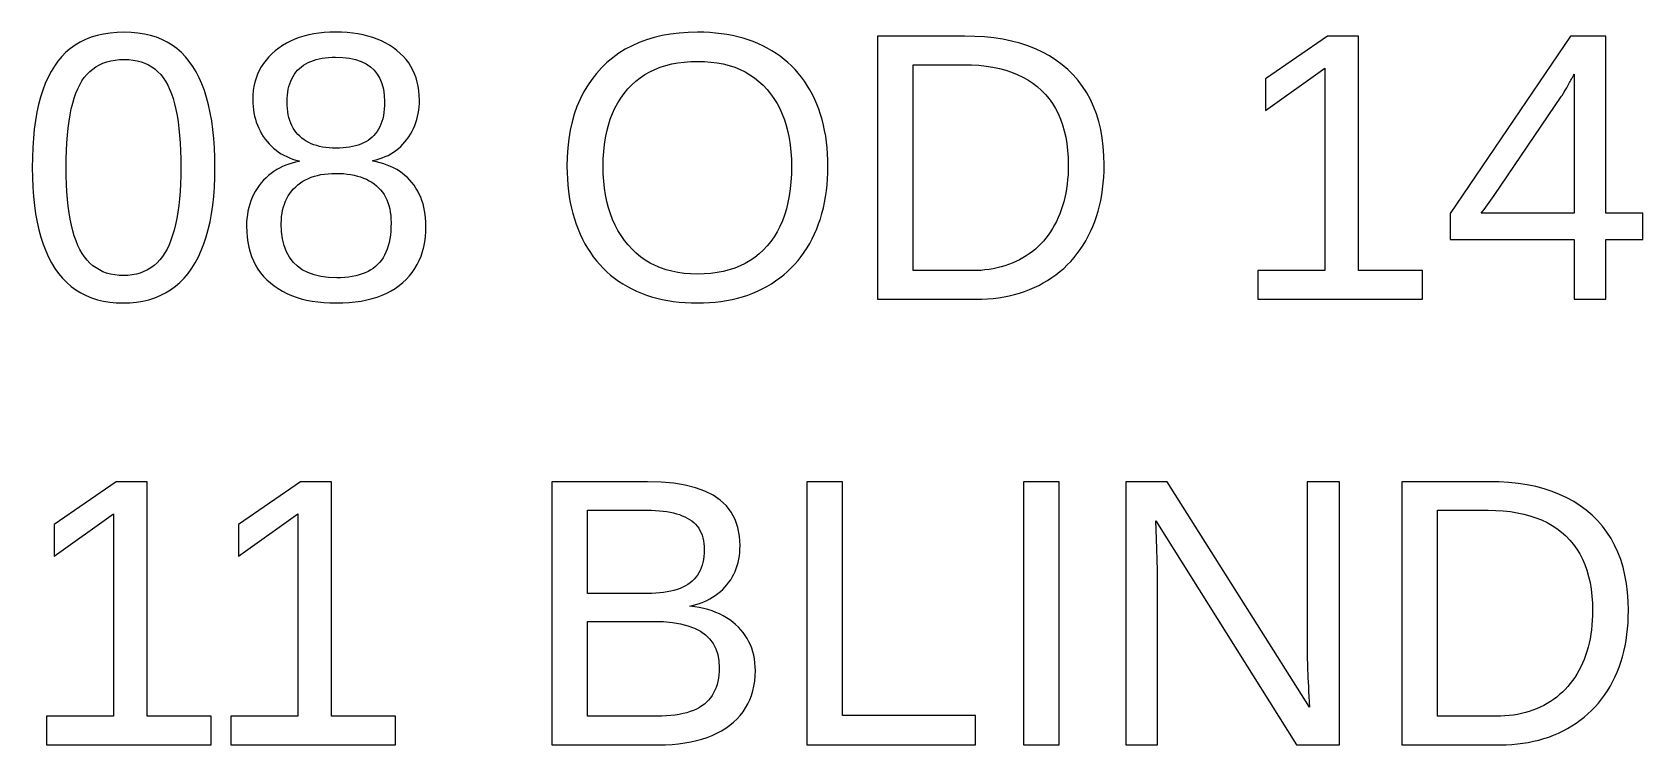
# Model space of a CAD drawing. Extents: x -27 to 133, y -77 to 15.
# Drawn here: x 33.53 to 43.18, y -25.49 to -21.22 of the extents above; entities that cross this region are included whole.
import ezdxf

# ---------------------------------------------------------------- set-up
doc = ezdxf.new("R2010")
doc.units = 0
doc.layers.get('0').update_dxf_attribs({"linetype": 'CONTINUOUS'})

msp = doc.modelspace()

# ---------------------------------------------------------------- linework, layer by layer
for points in [[(34.113, -22.8401), (34.1524, -22.8364), (34.1903, -22.8302), (34.2267, -22.8216), (34.2614, -22.8105), (34.2946, -22.797), (34.3263, -22.781), (34.3563, -22.7625), (34.3848, -22.7416), (34.4117, -22.7182), (34.4371, -22.6923), (34.4609, -22.664), (34.4831, -22.6332), (34.5037, -22.6001), (34.5227, -22.5647), (34.54, -22.5272), (34.5556, -22.4874), (34.5697, -22.4455), (34.582, -22.4013), (34.5927, -22.3549), (34.6018, -22.3063), (34.6092, -22.2555), (34.615, -22.2024), (34.6191, -22.1472), (34.6216, -22.0898), (34.6224, -22.0301), (34.6216, -21.9695), (34.6193, -21.9112), (34.6153, -21.8552), (34.6099, -21.8015), (34.6028, -21.7502), (34.5942, -21.7013), (34.584, -21.6546), (34.5722, -21.6103), (34.5589, -21.5683), (34.544, -21.5286), (34.5275, -21.4913), (34.5094, -21.4563), (34.4898, -21.4237), (34.4686, -21.3934), (34.4456, -21.3655), (34.4208, -21.3401), (34.3944, -21.317), (34.3662, -21.2964), (34.3363, -21.2783), (34.3047, -21.2625), (34.2713, -21.2492), (34.2363, -21.2383), (34.1994, -21.2298), (34.1609, -21.2237), (34.1206, -21.2201), (34.0786, -21.2189), (34.0355, -21.2201), (33.9941, -21.2237), (33.9546, -21.2297), (33.9169, -21.2381), (33.8811, -21.2488), (33.847, -21.262), (33.8148, -21.2776), (33.7844, -21.2956), (33.7558, -21.316), (33.729, -21.3387), (33.704, -21.3639), (33.6809, -21.3915), (33.6596, -21.4214), (33.64, -21.4538), (33.6219, -21.4885), (33.6055, -21.5257), (33.5906, -21.5653), (33.5772, -21.6073), (33.5655, -21.6517), (33.5553, -21.6986), (33.5466, -21.7478), (33.5396, -21.7994), (33.5341, -21.8535), (33.5301, -21.9099), (33.5278, -21.9688), (33.527, -22.0301), (33.5278, -22.0901), (33.5302, -22.1478), (33.5343, -22.2033), (33.5399, -22.2565), (33.5472, -22.3075), (33.5561, -22.3562), (33.5666, -22.4027), (33.5787, -22.4469), (33.5924, -22.4889), (33.6078, -22.5286), (33.6247, -22.5661), (33.6433, -22.6013), (33.6635, -22.6343), (33.6853, -22.6649), (33.7087, -22.6931), (33.7337, -22.7188), (33.7603, -22.7421), (33.7885, -22.7629), (33.8184, -22.7813), (33.8498, -22.7972), (33.8828, -22.8107), (33.9174, -22.8217), (33.9536, -22.8303), (33.9915, -22.8364), (34.0309, -22.8401), (34.0719, -22.8413)], [(35.389, -22.8406), (35.4268, -22.8384), (35.4632, -22.8348), (35.4981, -22.8298), (35.5316, -22.8233), (35.5637, -22.8153), (35.5943, -22.8059), (35.6235, -22.7951), (35.6513, -22.7829), (35.6776, -22.7691), (35.7026, -22.754), (35.726, -22.7374), (35.7481, -22.7194), (35.7686, -22.7), (35.7875, -22.6795), (35.8048, -22.6579), (35.8204, -22.6352), (35.8343, -22.6113), (35.8466, -22.5863), (35.8573, -22.5601), (35.8663, -22.5328), (35.8737, -22.5044), (35.8795, -22.4748), (35.8836, -22.4441), (35.886, -22.4122), (35.8869, -22.3792), (35.8864, -22.3556), (35.8849, -22.3326), (35.8824, -22.3102), (35.8789, -22.2884), (35.8744, -22.2673), (35.869, -22.2467), (35.8625, -22.2268), (35.8551, -22.2075), (35.8466, -22.1888), (35.8372, -22.1707), (35.8268, -22.1532), (35.8153, -22.1364), (35.8029, -22.1202), (35.7896, -22.1047), (35.7755, -22.0902), (35.7606, -22.0766), (35.7449, -22.0639), (35.7285, -22.0522), (35.7112, -22.0414), (35.6931, -22.0316), (35.6742, -22.0227), (35.6546, -22.0147), (35.6341, -22.0076), (35.6129, -22.0015), (35.5908, -21.9963), (35.568, -21.9921), (35.568, -21.9876), (35.5876, -21.9832), (35.6066, -21.9779), (35.625, -21.9717), (35.6427, -21.9646), (35.6597, -21.9567), (35.6761, -21.9479), (35.6918, -21.9381), (35.707, -21.9275), (35.7214, -21.916), (35.7352, -21.9036), (35.7484, -21.8904), (35.7609, -21.8762), (35.7727, -21.8612), (35.7838, -21.8455), (35.794, -21.8293), (35.8033, -21.8128), (35.8118, -21.7959), (35.8193, -21.7786), (35.826, -21.7608), (35.8317, -21.7426), (35.8366, -21.7241), (35.8406, -21.7051), (35.8437, -21.6857), (35.8459, -21.6659), (35.8473, -21.6457), (35.8477, -21.6251), (35.8469, -21.5968), (35.8445, -21.5694), (35.8405, -21.5429), (35.8349, -21.5174), (35.8278, -21.4927), (35.819, -21.469), (35.8086, -21.4462), (35.7966, -21.4243), (35.7831, -21.4033), (35.7679, -21.3833), (35.7512, -21.3641), (35.7328, -21.3459), (35.7129, -21.3285), (35.6915, -21.3123), (35.6691, -21.2974), (35.6454, -21.2838), (35.6206, -21.2714), (35.5947, -21.2604), (35.5676, -21.2507), (35.5393, -21.2422), (35.5098, -21.2351), (35.4793, -21.2293), (35.4475, -21.2247), (35.4146, -21.2215), (35.3805, -21.2195), (35.3453, -21.2189), (35.3109, -21.2196), (35.2776, -21.2215), (35.2454, -21.2248), (35.2143, -21.2295), (35.1842, -21.2354), (35.1553, -21.2427), (35.1275, -21.2513), (35.1007, -21.2613), (35.075, -21.2725), (35.0505, -21.2851), (35.027, -21.299), (35.0046, -21.3142), (34.9833, -21.3308), (34.9634, -21.3484), (34.945, -21.3668), (34.9283, -21.3861), (34.9131, -21.4061), (34.8996, -21.427), (34.8876, -21.4486), (34.8772, -21.4711), (34.8685, -21.4943), (34.8613, -21.5184), (34.8557, -21.5433), (34.8517, -21.569), (34.8493, -21.5955), (34.8485, -21.6228), (34.8489, -21.6434), (34.8503, -21.6636), (34.8525, -21.6835), (34.8556, -21.7028), (34.8595, -21.7218), (34.8644, -21.7404), (34.8701, -21.7586), (34.8767, -21.7763), (34.8842, -21.7937), (34.8925, -21.8106), (34.9018, -21.8271), (34.9119, -21.8432), (34.9229, -21.8589), (34.9347, -21.874), (34.9471, -21.8882), (34.9601, -21.9016), (34.9738, -21.9142), (34.9882, -21.9259), (35.0032, -21.9368), (35.0188, -21.9469), (35.035, -21.9562), (35.052, -21.9646), (35.0695, -21.9721), (35.0877, -21.9789), (35.1065, -21.9848), (35.126, -21.9898), (35.126, -21.9943), (35.1051, -21.9982), (35.0848, -22.0031), (35.0651, -22.009), (35.046, -22.0159), (35.0274, -22.0238), (35.0095, -22.0326), (34.9921, -22.0424), (34.9753, -22.0532), (34.959, -22.065), (34.9434, -22.0777), (34.9283, -22.0914), (34.9139, -22.1062), (34.9, -22.1219), (34.8869, -22.1383), (34.8749, -22.1554), (34.8639, -22.173), (34.8539, -22.1912), (34.8451, -22.21), (34.8372, -22.2294), (34.8304, -22.2494), (34.8247, -22.2699), (34.8199, -22.2911), (34.8163, -22.3128), (34.8137, -22.3351), (34.8121, -22.358), (34.8116, -22.3814), (34.8124, -22.4147), (34.815, -22.4469), (34.8192, -22.4778), (34.8251, -22.5075), (34.8327, -22.5361), (34.842, -22.5634), (34.8529, -22.5896), (34.8656, -22.6146), (34.88, -22.6384), (34.896, -22.661), (34.9137, -22.6824), (34.9331, -22.7026), (34.9542, -22.7216), (34.9768, -22.7393), (35.0007, -22.7556), (35.026, -22.7705), (35.0525, -22.7839), (35.0803, -22.796), (35.1094, -22.8066), (35.1398, -22.8158), (35.1716, -22.8236), (35.2046, -22.83), (35.2389, -22.8349), (35.2746, -22.8385), (35.3115, -22.8406), (35.3498, -22.8413)], [(37.5494, -22.8407), (37.5853, -22.8389), (37.6204, -22.836), (37.6548, -22.8319), (37.6884, -22.8266), (37.7212, -22.8201), (37.7533, -22.8124), (37.7847, -22.8036), (37.8153, -22.7936), (37.8451, -22.7824), (37.8742, -22.77), (37.9025, -22.7565), (37.9301, -22.7417), (37.9568, -22.7259), (37.9825, -22.709), (38.0073, -22.6912), (38.0311, -22.6723), (38.0539, -22.6524), (38.0758, -22.6315), (38.0966, -22.6095), (38.1165, -22.5865), (38.1355, -22.5626), (38.1534, -22.5375), (38.1704, -22.5115), (38.1864, -22.4845), (38.2014, -22.4564), (38.2154, -22.4275), (38.2283, -22.3978), (38.24, -22.3674), (38.2507, -22.3363), (38.2602, -22.3044), (38.2686, -22.2718), (38.2758, -22.2385), (38.282, -22.2045), (38.287, -22.1697), (38.2909, -22.1342), (38.2937, -22.098), (38.2954, -22.0611), (38.296, -22.0234), (38.2954, -21.9856), (38.2938, -21.9485), (38.291, -21.9123), (38.2871, -21.8768), (38.2822, -21.8421), (38.2761, -21.8082), (38.2689, -21.775), (38.2606, -21.7427), (38.2512, -21.7111), (38.2407, -21.6803), (38.2291, -21.6503), (38.2164, -21.6211), (38.2025, -21.5926), (38.1877, -21.5651), (38.1718, -21.5385), (38.155, -21.5131), (38.1372, -21.4886), (38.1183, -21.4651), (38.0985, -21.4427), (38.0778, -21.4213), (38.056, -21.401), (38.0332, -21.3816), (38.0095, -21.3633), (37.9848, -21.346), (37.959, -21.3298), (37.9323, -21.3146), (37.9048, -21.3004), (37.8764, -21.2874), (37.8473, -21.2755), (37.8175, -21.2647), (37.7869, -21.2551), (37.7556, -21.2466), (37.7235, -21.2393), (37.6906, -21.233), (37.657, -21.2279), (37.6226, -21.224), (37.5875, -21.2212), (37.5516, -21.2195), (37.515, -21.2189), (37.4591, -21.2202), (37.4052, -21.2239), (37.3532, -21.2302), (37.3031, -21.2391), (37.255, -21.2504), (37.2087, -21.2643), (37.1644, -21.2807), (37.122, -21.2996), (37.0815, -21.3211), (37.0429, -21.345), (37.0063, -21.3715), (36.9716, -21.4005), (36.9387, -21.4321), (36.9081, -21.4658), (36.88, -21.5015), (36.8542, -21.5392), (36.831, -21.5788), (36.8101, -21.6204), (36.7918, -21.664), (36.7758, -21.7094), (36.7624, -21.7569), (36.7513, -21.8063), (36.7428, -21.8576), (36.7367, -21.9109), (36.733, -21.9662), (36.7318, -22.0234), (36.7323, -22.0612), (36.734, -22.0983), (36.7367, -22.1347), (36.7405, -22.1704), (36.7455, -22.2053), (36.7515, -22.2395), (36.7587, -22.2729), (36.7669, -22.3056), (36.7763, -22.3376), (36.7867, -22.3688), (36.7982, -22.3993), (36.8109, -22.4291), (36.8246, -22.4581), (36.8394, -22.4862), (36.8552, -22.5133), (36.8719, -22.5394), (36.8897, -22.5644), (36.9084, -22.5884), (36.9281, -22.6113), (36.9488, -22.6332), (36.9705, -22.6541), (36.9932, -22.6739), (37.0168, -22.6927), (37.0415, -22.7105), (37.0671, -22.7272), (37.0937, -22.7428), (37.1212, -22.7574), (37.1495, -22.7708), (37.1786, -22.783), (37.2085, -22.7941), (37.2391, -22.804), (37.2706, -22.8128), (37.3028, -22.8203), (37.3358, -22.8267), (37.3696, -22.832), (37.4042, -22.8361), (37.4396, -22.839), (37.4758, -22.8407), (37.5127, -22.8413)], [(39.2182, -22.8184), (39.2523, -22.8166), (39.2859, -22.8137), (39.3188, -22.8097), (39.351, -22.8045), (39.3826, -22.7982), (39.4136, -22.7907), (39.444, -22.7821), (39.4737, -22.7723), (39.5028, -22.7613), (39.5312, -22.7492), (39.559, -22.736), (39.5862, -22.7216), (39.6126, -22.7061), (39.638, -22.6896), (39.6625, -22.6721), (39.6861, -22.6536), (39.7087, -22.634), (39.7304, -22.6135), (39.7511, -22.5919), (39.7709, -22.5694), (39.7898, -22.5458), (39.8077, -22.5212), (39.8247, -22.4956), (39.8407, -22.4689), (39.8558, -22.4413), (39.8699, -22.4128), (39.8829, -22.3836), (39.8947, -22.3536), (39.9054, -22.323), (39.9149, -22.2916), (39.9234, -22.2594), (39.9307, -22.2266), (39.9369, -22.193), (39.9419, -22.1588), (39.9459, -22.1238), (39.9487, -22.088), (39.9504, -22.0516), (39.951, -22.0144), (39.9497, -21.9585), (39.9458, -21.9045), (39.9394, -21.8525), (39.9303, -21.8026), (39.9188, -21.7546), (39.9046, -21.7087), (39.8879, -21.6647), (39.8685, -21.6228), (39.8466, -21.5829), (39.8222, -21.545), (39.7951, -21.509), (39.7655, -21.4751), (39.7333, -21.4432), (39.6988, -21.4135), (39.662, -21.3862), (39.6231, -21.3612), (39.5821, -21.3387), (39.5389, -21.3184), (39.4935, -21.3006), (39.4459, -21.2852), (39.3962, -21.2721), (39.3443, -21.2614), (39.2903, -21.2531), (39.2341, -21.2471), (39.1757, -21.2436), (39.1151, -21.2424), (38.5937, -21.2424), (38.5937, -22.8189), (39.1834, -22.8189)], [(41.86, -22.6477), (41.4762, -22.6477), (41.4762, -21.2424), (41.2904, -21.2424), (40.9178, -21.4986), (40.9178, -21.6888), (41.2736, -21.4348), (41.2736, -22.6477), (40.872, -22.6477), (40.872, -22.8189), (41.86, -22.8189)], [(42.9577, -22.462), (43.1792, -22.462), (43.1792, -22.3031), (42.9577, -22.3031), (42.9577, -21.2424), (42.7462, -21.2424), (42.0245, -22.3053), (42.0245, -22.462), (42.7675, -22.462), (42.7675, -22.8189), (42.9577, -22.8189)], [(34.0472, -22.6759), (34.0214, -22.6731), (33.9967, -22.6685), (33.9731, -22.6621), (33.9508, -22.6538), (33.9295, -22.6437), (33.9094, -22.6317), (33.8905, -22.6179), (33.8727, -22.6023), (33.856, -22.5848), (33.8405, -22.5655), (33.8261, -22.5443), (33.8129, -22.5213), (33.8007, -22.4963), (33.7895, -22.4692), (33.7793, -22.4399), (33.7701, -22.4085), (33.7618, -22.375), (33.7545, -22.3394), (33.7482, -22.3016), (33.7428, -22.2617), (33.7384, -22.2196), (33.735, -22.1754), (33.7326, -22.1291), (33.7311, -22.0807), (33.7307, -22.0301), (33.7311, -21.9781), (33.7326, -21.9283), (33.735, -21.8809), (33.7383, -21.8358), (33.7426, -21.7929), (33.7479, -21.7524), (33.7542, -21.7142), (33.7614, -21.6783), (33.7695, -21.6447), (33.7786, -21.6134), (33.7887, -21.5844), (33.7998, -21.5577), (33.8118, -21.5333), (33.8249, -21.511), (33.8392, -21.4904), (33.8548, -21.4716), (33.8716, -21.4547), (33.8896, -21.4395), (33.9089, -21.4261), (33.9295, -21.4144), (33.9512, -21.4046), (33.9742, -21.3966), (33.9985, -21.3903), (34.024, -21.3858), (34.0507, -21.3832), (34.0786, -21.3823), (34.1059, -21.3832), (34.132, -21.3859), (34.1568, -21.3904), (34.1805, -21.3968), (34.2029, -21.4049), (34.2241, -21.4149), (34.2441, -21.4267), (34.2629, -21.4403), (34.2805, -21.4557), (34.2969, -21.473), (34.3121, -21.492), (34.326, -21.5129), (34.3388, -21.5355), (34.3504, -21.5602), (34.3612, -21.5872), (34.371, -21.6163), (34.3799, -21.6477), (34.3878, -21.6813), (34.3948, -21.7171), (34.4009, -21.7551), (34.406, -21.7954), (34.4102, -21.8379), (34.4135, -21.8826), (34.4158, -21.9295), (34.4172, -21.9787), (34.4177, -22.0301), (34.4172, -22.0797), (34.4157, -22.1273), (34.4133, -22.1729), (34.4098, -22.2164), (34.4054, -22.258), (34.4, -22.2975), (34.3937, -22.3351), (34.3863, -22.3706), (34.378, -22.4041), (34.3687, -22.4356), (34.3584, -22.465), (34.3471, -22.4925), (34.3349, -22.518), (34.3216, -22.5415), (34.3071, -22.5631), (34.2916, -22.5828), (34.2749, -22.6007), (34.2571, -22.6167), (34.2382, -22.6308), (34.2181, -22.643), (34.1969, -22.6533), (34.1746, -22.6618), (34.1512, -22.6684), (34.1266, -22.6731), (34.101, -22.6759), (34.0741, -22.6768)], [(35.3264, -21.9133), (35.306, -21.9121), (35.2864, -21.91), (35.2675, -21.907), (35.2493, -21.9032), (35.2319, -21.8986), (35.2153, -21.8931), (35.1993, -21.8868), (35.1842, -21.8797), (35.1698, -21.8717), (35.1561, -21.8629), (35.1432, -21.8532), (35.131, -21.8427), (35.1197, -21.8314), (35.1093, -21.8193), (35.0997, -21.8065), (35.0911, -21.7929), (35.0834, -21.7785), (35.0766, -21.7634), (35.0707, -21.7475), (35.0657, -21.7309), (35.0617, -21.7135), (35.0585, -21.6953), (35.0562, -21.6764), (35.0548, -21.6567), (35.0544, -21.6362), (35.0548, -21.6161), (35.0562, -21.5968), (35.0584, -21.5783), (35.0614, -21.5606), (35.0654, -21.5436), (35.0702, -21.5274), (35.076, -21.512), (35.0826, -21.4974), (35.0901, -21.4835), (35.0984, -21.4705), (35.1077, -21.4582), (35.1178, -21.4467), (35.1288, -21.436), (35.1406, -21.426), (35.1533, -21.4169), (35.1667, -21.4086), (35.181, -21.401), (35.196, -21.3943), (35.2119, -21.3883), (35.2286, -21.3831), (35.246, -21.3788), (35.2643, -21.3752), (35.2833, -21.3724), (35.3032, -21.3704), (35.3238, -21.3692), (35.3453, -21.3688), (35.3887, -21.3704), (35.4286, -21.3752), (35.465, -21.3831), (35.498, -21.3941), (35.5274, -21.4084), (35.5535, -21.4258), (35.576, -21.4464), (35.5951, -21.4701), (35.6107, -21.497), (35.6229, -21.5271), (35.6315, -21.5603), (35.6367, -21.5967), (35.6385, -21.6362), (35.638, -21.6583), (35.6367, -21.6794), (35.6345, -21.6996), (35.6314, -21.7188), (35.6275, -21.737), (35.6226, -21.7543), (35.6169, -21.7706), (35.6103, -21.7859), (35.6028, -21.8003), (35.5944, -21.8138), (35.5852, -21.8262), (35.5751, -21.8377), (35.564, -21.8483), (35.5522, -21.858), (35.5396, -21.8669), (35.5261, -21.875), (35.5119, -21.8824), (35.4968, -21.889), (35.481, -21.8948), (35.4643, -21.8998), (35.4468, -21.9041), (35.4286, -21.9075), (35.4095, -21.9103), (35.3897, -21.9122), (35.369, -21.9134), (35.3476, -21.9137)], [(37.4726, -22.6668), (37.4339, -22.6638), (37.3965, -22.6586), (37.3605, -22.6514), (37.3259, -22.6421), (37.2926, -22.6308), (37.2607, -22.6174), (37.2302, -22.602), (37.2011, -22.5845), (37.1733, -22.5649), (37.1469, -22.5433), (37.1219, -22.5196), (37.0982, -22.4939), (37.0761, -22.4664), (37.0558, -22.4375), (37.0372, -22.4071), (37.0204, -22.3752), (37.0054, -22.3419), (36.9921, -22.3072), (36.9806, -22.271), (36.9709, -22.2333), (36.963, -22.1943), (36.9568, -22.1537), (36.9523, -22.1117), (36.9497, -22.0683), (36.9488, -22.0234), (36.9497, -21.9782), (36.9523, -21.9346), (36.9567, -21.8926), (36.9628, -21.8521), (36.9707, -21.8133), (36.9803, -21.776), (36.9916, -21.7403), (37.0047, -21.7061), (37.0196, -21.6735), (37.0362, -21.6426), (37.0546, -21.6131), (37.0747, -21.5853), (37.0965, -21.559), (37.12, -21.5345), (37.1449, -21.512), (37.1712, -21.4914), (37.1991, -21.4728), (37.2283, -21.4562), (37.2591, -21.4415), (37.2913, -21.4287), (37.3249, -21.4179), (37.36, -21.4091), (37.3966, -21.4023), (37.4346, -21.3974), (37.4741, -21.3944), (37.515, -21.3934), (37.5556, -21.3944), (37.5947, -21.3974), (37.6325, -21.4024), (37.6688, -21.4093), (37.7036, -21.4183), (37.737, -21.4292), (37.769, -21.4421), (37.7995, -21.457), (37.8286, -21.4739), (37.8563, -21.4928), (37.8825, -21.5136), (37.9073, -21.5365), (37.9307, -21.5613), (37.9524, -21.5879), (37.9724, -21.6159), (37.9907, -21.6455), (38.0073, -21.6765), (38.0221, -21.7091), (38.0351, -21.7431), (38.0464, -21.7787), (38.056, -21.8157), (38.0639, -21.8543), (38.07, -21.8943), (38.0743, -21.9358), (38.0769, -21.9789), (38.0778, -22.0234), (38.0769, -22.0699), (38.0743, -22.1148), (38.07, -22.158), (38.064, -22.1996), (38.0562, -22.2395), (38.0467, -22.2777), (38.0355, -22.3144), (38.0225, -22.3493), (38.0078, -22.3827), (37.9914, -22.4143), (37.9732, -22.4444), (37.9534, -22.4728), (37.9318, -22.4995), (37.9086, -22.5244), (37.8838, -22.5473), (37.8576, -22.5682), (37.8299, -22.5872), (37.8007, -22.6041), (37.7699, -22.619), (37.7377, -22.632), (37.704, -22.643), (37.6687, -22.6519), (37.632, -22.6589), (37.5937, -22.6639), (37.554, -22.6669), (37.5127, -22.6679)], [(38.8074, -21.4136), (39.1107, -21.4136), (39.1566, -21.4145), (39.2009, -21.4172), (39.2435, -21.4218), (39.2843, -21.4281), (39.3235, -21.4363), (39.361, -21.4463), (39.3967, -21.4582), (39.4308, -21.4718), (39.4631, -21.4873), (39.4938, -21.5046), (39.5228, -21.5237), (39.55, -21.5447), (39.5756, -21.5674), (39.5993, -21.5919), (39.6212, -21.6181), (39.6411, -21.6459), (39.6592, -21.6753), (39.6753, -21.7064), (39.6896, -21.7391), (39.7019, -21.7735), (39.7124, -21.8095), (39.7209, -21.8472), (39.7276, -21.8866), (39.7323, -21.9275), (39.7352, -21.9702), (39.7361, -22.0144), (39.7357, -22.0441), (39.7345, -22.0731), (39.7324, -22.1016), (39.7294, -22.1294), (39.7257, -22.1566), (39.7211, -22.1832), (39.7157, -22.2092), (39.7094, -22.2346), (39.7023, -22.2593), (39.6944, -22.2835), (39.6857, -22.3071), (39.6761, -22.33), (39.6656, -22.3523), (39.6544, -22.374), (39.6425, -22.3948), (39.6299, -22.4149), (39.6165, -22.4341), (39.6024, -22.4526), (39.5876, -22.4702), (39.572, -22.4871), (39.5558, -22.5032), (39.5388, -22.5185), (39.5211, -22.533), (39.5027, -22.5467), (39.4835, -22.5596), (39.4637, -22.5717), (39.4432, -22.5829), (39.4222, -22.5933), (39.4008, -22.6027), (39.3788, -22.6113), (39.3563, -22.6189), (39.3334, -22.6257), (39.3099, -22.6315), (39.286, -22.6365), (39.2615, -22.6405), (39.2366, -22.6437), (39.2111, -22.6459), (39.1852, -22.6473), (39.1588, -22.6477), (38.8074, -22.6477)], [(42.2282, -22.2807), (42.2886, -22.1979), (42.6925, -21.6027), (42.6948, -21.5992), (42.6973, -21.5954), (42.7, -21.5912), (42.7028, -21.5866), (42.7058, -21.5817), (42.709, -21.5764), (42.7124, -21.5707), (42.7159, -21.5646), (42.7196, -21.5582), (42.7235, -21.5514), (42.7275, -21.5443), (42.7317, -21.5367), (42.7361, -21.5288), (42.7405, -21.521), (42.7445, -21.5137), (42.7481, -21.507), (42.7515, -21.5008), (42.7545, -21.4952), (42.7573, -21.4901), (42.7597, -21.4855), (42.7618, -21.4815), (42.7635, -21.478), (42.765, -21.4751), (42.7661, -21.4727), (42.767, -21.4708), (42.7675, -21.4695), (42.7675, -22.3031), (42.2102, -22.3031)], [(35.3029, -22.6883), (35.2576, -22.6826), (35.2163, -22.6729), (35.179, -22.6594), (35.1455, -22.6421), (35.1161, -22.6209), (35.0905, -22.5959), (35.0689, -22.567), (35.0512, -22.5342), (35.0374, -22.4976), (35.0276, -22.4571), (35.0217, -22.4128), (35.0197, -22.3647), (35.0202, -22.3435), (35.0217, -22.323), (35.0243, -22.3033), (35.0279, -22.2843), (35.0324, -22.2659), (35.0381, -22.2483), (35.0447, -22.2314), (35.0523, -22.2152), (35.061, -22.1997), (35.0707, -22.1849), (35.0814, -22.1708), (35.0931, -22.1575), (35.1059, -22.1448), (35.1195, -22.133), (35.134, -22.1221), (35.1492, -22.1121), (35.1652, -22.1031), (35.1821, -22.0951), (35.1997, -22.088), (35.2181, -22.0818), (35.2373, -22.0766), (35.2573, -22.0724), (35.2781, -22.069), (35.2997, -22.0667), (35.3221, -22.0653), (35.3453, -22.0648), (35.3692, -22.0652), (35.3922, -22.0665), (35.4144, -22.0687), (35.4357, -22.0718), (35.4562, -22.0758), (35.4759, -22.0806), (35.4948, -22.0864), (35.5128, -22.093), (35.53, -22.1004), (35.5463, -22.1088), (35.5618, -22.1181), (35.5765, -22.1282), (35.5903, -22.1392), (35.6032, -22.1511), (35.6151, -22.1638), (35.626, -22.1774), (35.6358, -22.1918), (35.6446, -22.2071), (35.6523, -22.2232), (35.659, -22.2402), (35.6647, -22.2581), (35.6694, -22.2768), (35.673, -22.2964), (35.6756, -22.3168), (35.6771, -22.3381), (35.6776, -22.3602), (35.6771, -22.3861), (35.6757, -22.411), (35.6733, -22.4347), (35.67, -22.4574), (35.6657, -22.4789), (35.6605, -22.4993), (35.6543, -22.5187), (35.6471, -22.5369), (35.639, -22.554), (35.6299, -22.57), (35.6199, -22.5849), (35.609, -22.5987), (35.597, -22.6114), (35.5842, -22.623), (35.5703, -22.6338), (35.5554, -22.6436), (35.5395, -22.6525), (35.5227, -22.6604), (35.5048, -22.6674), (35.486, -22.6735), (35.4661, -22.6786), (35.4453, -22.6828), (35.4235, -22.6861), (35.4006, -22.6884), (35.3768, -22.6898), (35.352, -22.6903)], [(34.6, -25.3176), (34.2163, -25.3176), (34.2163, -23.9123), (34.0305, -23.9123), (33.6579, -24.1685), (33.6579, -24.3587), (34.0137, -24.1047), (34.0137, -25.3176), (33.612, -25.3176), (33.612, -25.4888), (34.6, -25.4888)], [(35.7045, -25.3176), (35.3207, -25.3176), (35.3207, -23.9123), (35.1349, -23.9123), (34.7623, -24.1685), (34.7623, -24.3587), (35.1182, -24.1047), (35.1182, -25.3176), (34.7165, -25.3176), (34.7165, -25.4888), (35.7045, -25.4888)], [(37.3224, -25.4881), (37.3623, -25.4861), (37.4008, -25.4826), (37.4378, -25.4778), (37.4734, -25.4715), (37.5076, -25.4639), (37.5404, -25.4549), (37.5718, -25.4446), (37.6018, -25.4328), (37.6303, -25.4196), (37.6574, -25.4051), (37.6831, -25.3892), (37.7074, -25.3719), (37.7301, -25.3534), (37.751, -25.3337), (37.77, -25.313), (37.7872, -25.2911), (37.8027, -25.2681), (37.8163, -25.2441), (37.8281, -25.2189), (37.838, -25.1926), (37.8462, -25.1652), (37.8526, -25.1367), (37.8571, -25.1071), (37.8598, -25.0764), (37.8607, -25.0446), (37.8601, -25.0207), (37.8583, -24.9974), (37.8553, -24.9747), (37.8511, -24.9527), (37.8457, -24.9313), (37.839, -24.9106), (37.8312, -24.8905), (37.8222, -24.871), (37.8119, -24.8522), (37.8005, -24.834), (37.7878, -24.8165), (37.774, -24.7996), (37.7589, -24.7834), (37.7427, -24.7679), (37.7255, -24.7534), (37.7073, -24.7399), (37.6881, -24.7274), (37.6678, -24.7158), (37.6466, -24.7051), (37.6243, -24.6954), (37.601, -24.6867), (37.5766, -24.6789), (37.5513, -24.6721), (37.5249, -24.6663), (37.4975, -24.6614), (37.4691, -24.6575), (37.4908, -24.6521), (37.5116, -24.646), (37.5318, -24.6392), (37.5511, -24.6316), (37.5697, -24.6233), (37.5875, -24.6142), (37.6045, -24.6044), (37.6208, -24.5938), (37.6363, -24.5825), (37.651, -24.5705), (37.665, -24.5577), (37.6782, -24.5442), (37.6907, -24.5299), (37.7022, -24.515), (37.7129, -24.4996), (37.7226, -24.4837), (37.7314, -24.4672), (37.7393, -24.4502), (37.7463, -24.4326), (37.7523, -24.4145), (37.7574, -24.3959), (37.7616, -24.3768), (37.7648, -24.3571), (37.7671, -24.3369), (37.7685, -24.3162), (37.769, -24.295), (37.7657, -24.2384), (37.7558, -24.1863), (37.7394, -24.1387), (37.7164, -24.0957), (37.6869, -24.0572), (37.6508, -24.0232), (37.6081, -23.9938), (37.5588, -23.9689), (37.503, -23.9485), (37.4406, -23.9327), (37.3716, -23.9213), (37.2961, -23.9146), (37.214, -23.9123), (36.6411, -23.9123), (36.6411, -25.4888), (37.2811, -25.4888)], [(39.18, -25.3143), (38.3834, -25.3143), (38.3834, -23.9123), (38.1696, -23.9123), (38.1696, -25.4888), (39.18, -25.4888)], [(39.6814, -23.9123), (39.4677, -23.9123), (39.4677, -25.4888), (39.6814, -25.4888)], [(40.2711, -24.4415), (40.2655, -24.2547), (40.2599, -24.1461), (41.1035, -25.4888), (41.3609, -25.4888), (41.3609, -23.9123), (41.1684, -23.9123), (41.1684, -24.9462), (41.1685, -24.962), (41.1687, -24.9793), (41.1691, -24.998), (41.1697, -25.0182), (41.1704, -25.0398), (41.1713, -25.0628), (41.1723, -25.0872), (41.1735, -25.1131), (41.1749, -25.1404), (41.1764, -25.1691), (41.178, -25.1993), (41.1799, -25.2309), (41.1819, -25.2639), (40.3292, -23.9123), (40.0809, -23.9123), (40.0809, -25.4888), (40.2711, -25.4888)], [(42.3603, -25.4883), (42.3944, -25.4865), (42.428, -25.4836), (42.4609, -25.4796), (42.4931, -25.4744), (42.5247, -25.4681), (42.5557, -25.4606), (42.5861, -25.452), (42.6158, -25.4422), (42.6449, -25.4312), (42.6733, -25.4191), (42.7011, -25.4059), (42.7283, -25.3915), (42.7547, -25.376), (42.7801, -25.3595), (42.8046, -25.342), (42.8282, -25.3235), (42.8508, -25.304), (42.8725, -25.2834), (42.8932, -25.2618), (42.913, -25.2393), (42.9319, -25.2157), (42.9498, -25.1911), (42.9668, -25.1655), (42.9828, -25.1389), (42.9979, -25.1112), (43.012, -25.0827), (43.025, -25.0535), (43.0368, -25.0235), (43.0475, -24.9929), (43.057, -24.9615), (43.0655, -24.9293), (43.0728, -24.8965), (43.079, -24.863), (43.084, -24.8287), (43.088, -24.7937), (43.0908, -24.758), (43.0925, -24.7215), (43.093, -24.6843), (43.0918, -24.6284), (43.0879, -24.5744), (43.0815, -24.5224), (43.0724, -24.4725), (43.0609, -24.4245), (43.0467, -24.3786), (43.0299, -24.3346), (43.0106, -24.2927), (42.9887, -24.2528), (42.9643, -24.2149), (42.9372, -24.179), (42.9076, -24.145), (42.8754, -24.1131), (42.8408, -24.0834), (42.8041, -24.0561), (42.7652, -24.0311), (42.7242, -24.0086), (42.6809, -23.9884), (42.6356, -23.9705), (42.588, -23.9551), (42.5383, -23.942), (42.4864, -23.9313), (42.4324, -23.923), (42.3761, -23.917), (42.3178, -23.9135), (42.2572, -23.9123), (41.7358, -23.9123), (41.7358, -25.4888), (42.3255, -25.4888)], [(36.8548, -24.0835), (37.214, -24.0835), (37.239, -24.0838), (37.2631, -24.0848), (37.2863, -24.0864), (37.3085, -24.0887), (37.3298, -24.0916), (37.3502, -24.0952), (37.3696, -24.0994), (37.3881, -24.1042), (37.4057, -24.1098), (37.4224, -24.1159), (37.4382, -24.1227), (37.453, -24.1302), (37.4669, -24.1383), (37.4798, -24.1472), (37.4917, -24.1569), (37.5025, -24.1675), (37.5123, -24.1789), (37.5211, -24.1912), (37.5288, -24.2044), (37.5356, -24.2184), (37.5412, -24.2333), (37.5459, -24.2491), (37.5495, -24.2657), (37.5521, -24.2832), (37.5536, -24.3015), (37.5541, -24.3207), (37.5536, -24.3408), (37.5521, -24.36), (37.5496, -24.3785), (37.5461, -24.3961), (37.5416, -24.4129), (37.5361, -24.4289), (37.5297, -24.4441), (37.5222, -24.4585), (37.5137, -24.4721), (37.5042, -24.4848), (37.4937, -24.4968), (37.4822, -24.5079), (37.4697, -24.5182), (37.4562, -24.5277), (37.4416, -24.5365), (37.4261, -24.5445), (37.4095, -24.5517), (37.3919, -24.5582), (37.3732, -24.5639), (37.3535, -24.5688), (37.3329, -24.573), (37.3111, -24.5764), (37.2884, -24.5791), (37.2646, -24.581), (37.2398, -24.5821), (37.214, -24.5825), (36.8548, -24.5825)], [(41.9495, -24.0835), (42.2528, -24.0835), (42.2987, -24.0844), (42.343, -24.0871), (42.3856, -24.0917), (42.4264, -24.098), (42.4656, -24.1062), (42.5031, -24.1163), (42.5388, -24.1281), (42.5729, -24.1417), (42.6052, -24.1572), (42.6359, -24.1745), (42.6648, -24.1936), (42.6921, -24.2146), (42.7177, -24.2373), (42.7414, -24.2618), (42.7633, -24.288), (42.7832, -24.3158), (42.8013, -24.3452), (42.8174, -24.3763), (42.8317, -24.409), (42.844, -24.4434), (42.8545, -24.4794), (42.863, -24.5171), (42.8697, -24.5565), (42.8744, -24.5974), (42.8773, -24.6401), (42.8782, -24.6843), (42.8778, -24.714), (42.8765, -24.743), (42.8745, -24.7715), (42.8715, -24.7993), (42.8678, -24.8265), (42.8632, -24.8531), (42.8578, -24.8791), (42.8515, -24.9045), (42.8444, -24.9292), (42.8365, -24.9534), (42.8277, -24.977), (42.8182, -24.9999), (42.8077, -25.0222), (42.7965, -25.0439), (42.7846, -25.0647), (42.7719, -25.0848), (42.7586, -25.104), (42.7445, -25.1225), (42.7297, -25.1401), (42.7141, -25.157), (42.6979, -25.1731), (42.6809, -25.1884), (42.6632, -25.2029), (42.6448, -25.2166), (42.6256, -25.2295), (42.6058, -25.2416), (42.5853, -25.2528), (42.5643, -25.2632), (42.5429, -25.2726), (42.5209, -25.2812), (42.4984, -25.2888), (42.4755, -25.2956), (42.452, -25.3014), (42.4281, -25.3064), (42.4036, -25.3104), (42.3787, -25.3136), (42.3532, -25.3158), (42.3273, -25.3172), (42.3009, -25.3176), (41.9495, -25.3176)], [(36.8548, -24.7492), (37.2532, -24.7492), (37.3111, -24.7509), (37.3644, -24.7558), (37.413, -24.7641), (37.4571, -24.7756), (37.4965, -24.7904), (37.5312, -24.8086), (37.5613, -24.83), (37.5868, -24.8547), (37.6077, -24.8828), (37.6239, -24.9141), (37.6355, -24.9487), (37.6424, -24.9866), (37.6448, -25.0278), (37.6442, -25.0496), (37.6426, -25.0706), (37.64, -25.0906), (37.6363, -25.1099), (37.6315, -25.1283), (37.6257, -25.1458), (37.6188, -25.1625), (37.6109, -25.1784), (37.6019, -25.1934), (37.5918, -25.2075), (37.5807, -25.2208), (37.5685, -25.2333), (37.5553, -25.2449), (37.5409, -25.2557), (37.5252, -25.2656), (37.5083, -25.2746), (37.4901, -25.2828), (37.4707, -25.2901), (37.45, -25.2966), (37.428, -25.3022), (37.4048, -25.3069), (37.3804, -25.3108), (37.3546, -25.3138), (37.3277, -25.3159), (37.2994, -25.3172), (37.2699, -25.3176), (36.8548, -25.3176)]]:
    msp.add_lwpolyline(points, close=True)

doc.saveas('drawing.dxf')
